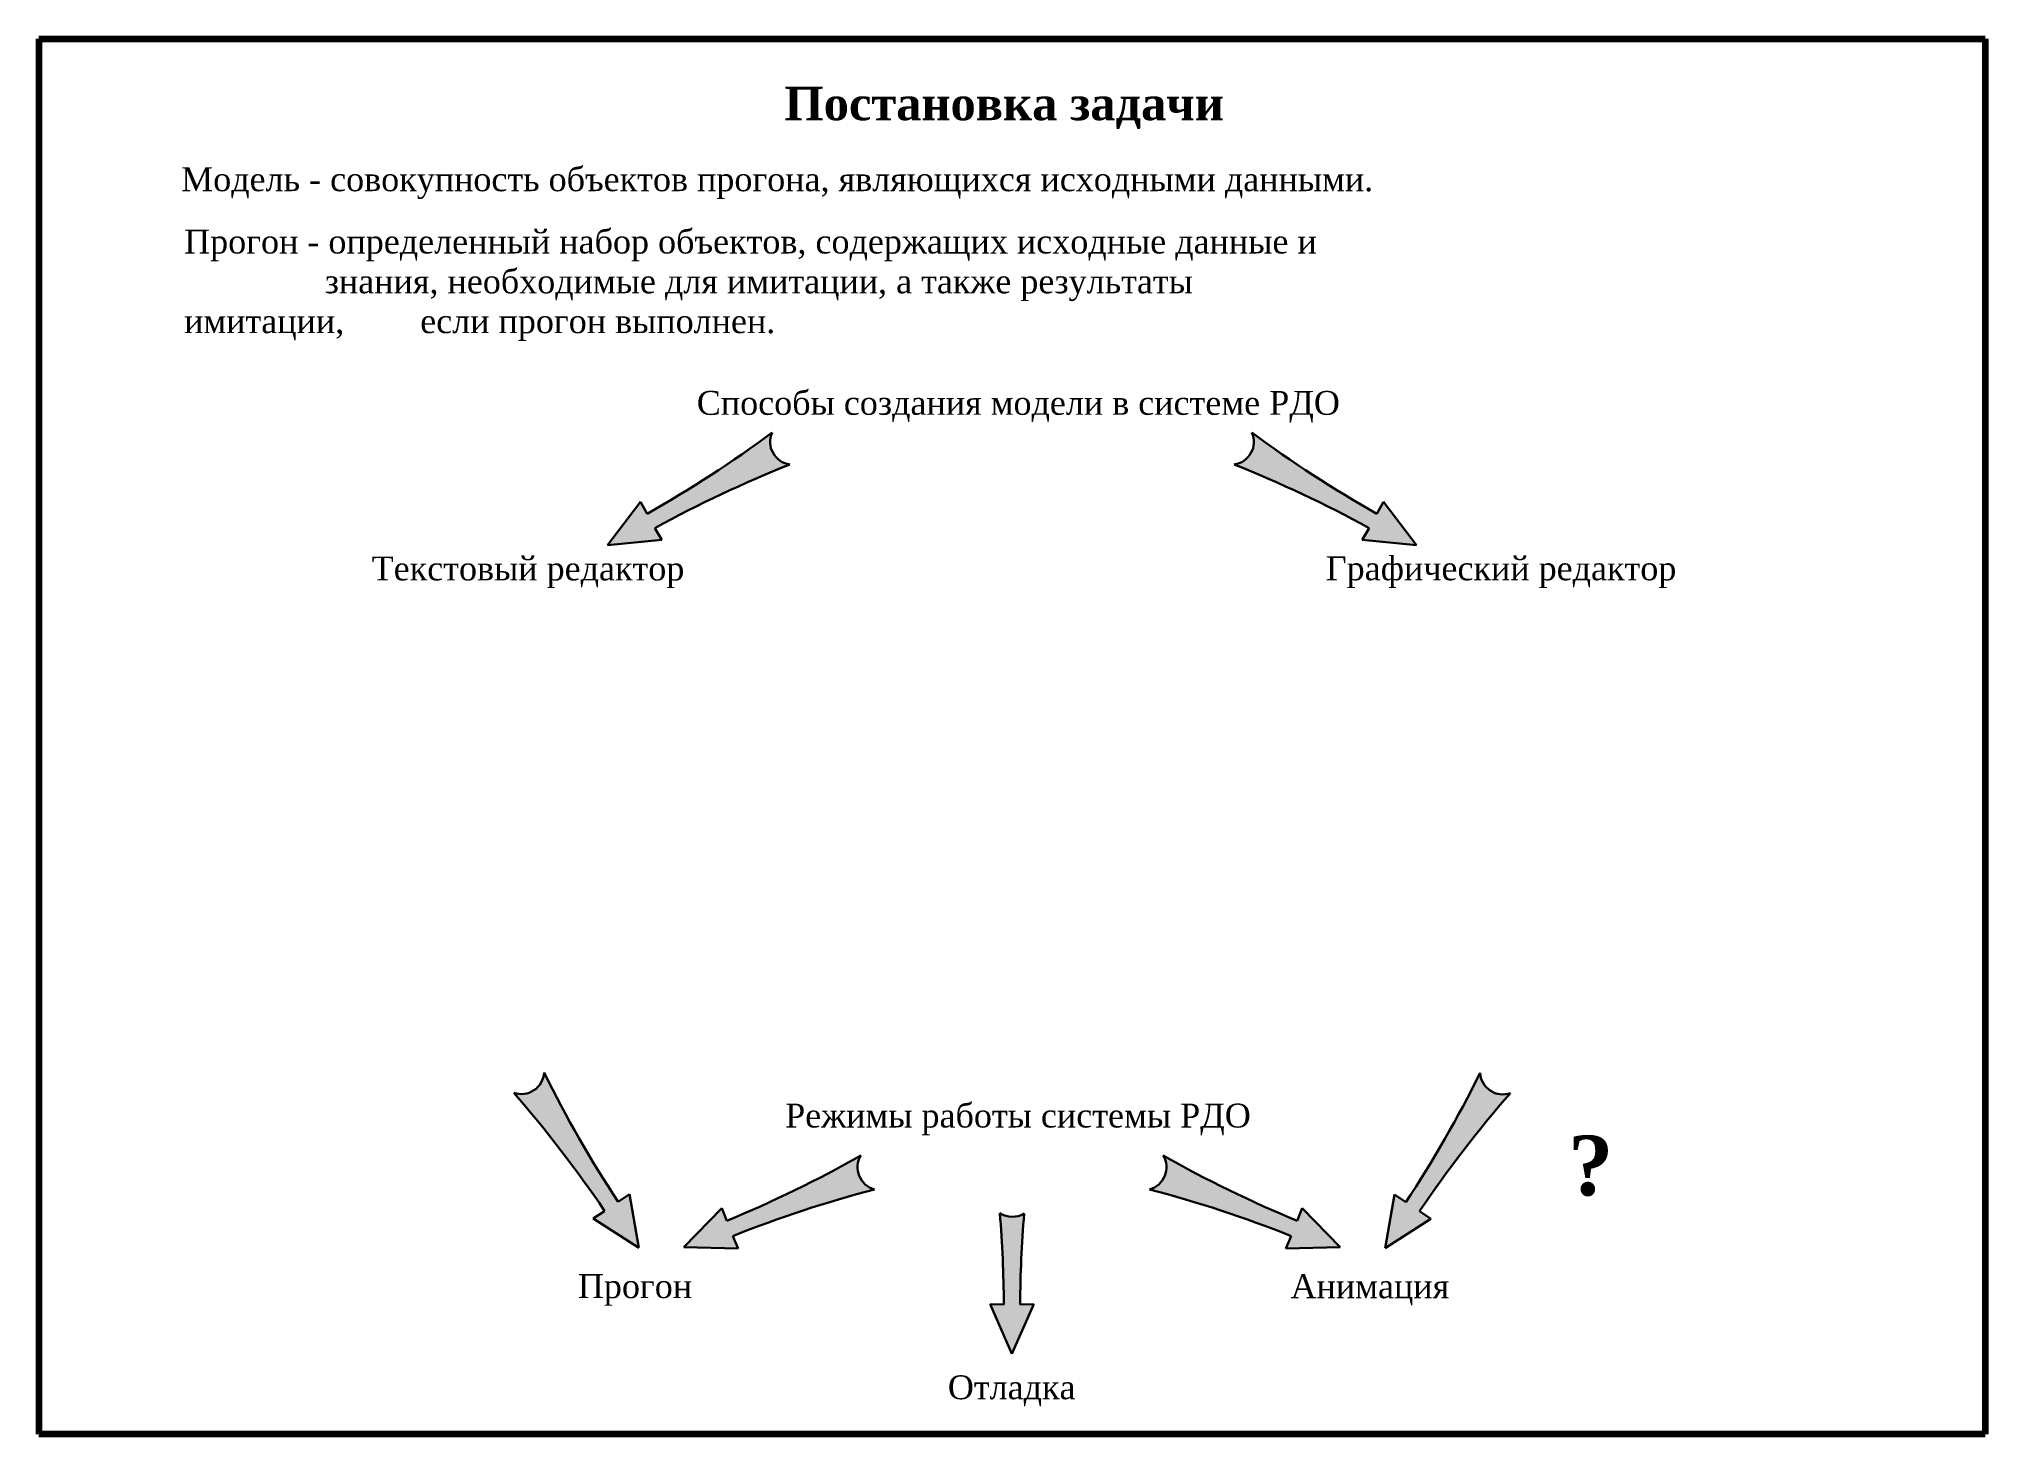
# Paper-space layout 'ISO A1 Title Block' of a CAD drawing. Header units: millimetres. Extents: x 20 to 835, y 5 to 589.
import ezdxf

# ---------------------------------------------------------------- set-up
doc = ezdxf.new("R2010")
doc.units = ezdxf.units.MM
doc.styles.add('ISO Proportional', font='isocpeui.ttf', dxfattribs={"height": 5})

psp = doc.layouts.new('ISO A1 Title Block')

# ---------------------------------------------------------------- hatches: boundary and pattern name
h = psp.add_hatch(color=256)
h.set_gradient(color1=(214, 214, 214), color2=(214, 214, 214), tint=1)
edge = h.paths.add_edge_path()
edge.add_arc((27.22930321158901, 829.2204999492917), 503.9072374578102, 299.4080735392299, 306.5115074109202)
edge.add_arc((335.7706924730148, 420.3185063919238), 9.553650373833744, 155.9534361929817, 262.2136409012862)
edge.add_arc((520.4313123271156, -57.4880284081636), 503.9072374578104, 111.6555696832667, 118.7590035549504)
edge.add_line((277.9881700672961, 384.2628365978337), (280.8125444424725, 379.3070151419037))
edge.add_line((280.8125444424725, 379.3070151419037), (258.165839046681, 377.1533981258647))
edge.add_line((258.165839046681, 377.1533981258647), (271.9404004237072, 395.2578945399075))
edge.add_line((271.9404004237072, 395.2578945399075), (274.661116060259, 390.2444163720853))
edge = h.paths.add_edge_path()
edge.add_arc((827.770696788411, 829.2204999492917), 503.9072374578102, 233.48849258908, 240.5919264607699)
edge.add_line((580.338883939741, 390.2444163720853), (583.0595995762928, 395.2578945399075))
edge.add_line((583.0595995762928, 395.2578945399075), (596.834160953319, 377.1533981258647))
edge.add_line((596.834160953319, 377.1533981258647), (574.1874555575275, 379.3070151419037))
edge.add_line((574.1874555575275, 379.3070151419037), (577.0118299327039, 384.2628365978337))
edge.add_arc((334.5686876728844, -57.4880284081636), 503.9072374578104, 61.24099644504953, 68.3444303167332)
edge.add_arc((519.2293075269852, 420.3185063919238), 9.553650373833744, 277.7863590987138, 384.0465638070184)
edge = h.paths.add_edge_path()
edge.add_line((427.4718691543935, 38.52078318317005), (418.3570088649165, 59.36378328965314))
edge.add_line((418.3570088649165, 59.36378328965314), (424.0608114523181, 59.30138971499831))
edge.add_arc((-79.83981316098482, 56.71982494052007), 503.9072374578101, 0.2935330198708412, 4.639294196380972)
edge.add_arc((427.6266083382643, 105.4850044188017), 9.553650373833742, 236.9508355957383, 301.2179266260575)
edge.add_arc((934.8029489212936, 56.17081539551417), 503.9072374578103, 175.3166017768265, 179.6444630355893)
edge.add_line((430.905413065663, 59.29768619316967), (436.6092798338357, 59.35390723144381))
edge.add_line((436.6092798338357, 59.35390723144381), (427.4718691543935, 38.52078318317005))
edge = h.paths.add_edge_path()
edge.add_line((290.0919766689813, 83.25128831841864), (305.9635932574993, 99.54862302083629))
edge.add_line((305.9635932574993, 99.54862302083629), (308.0552072429346, 94.24179648795057))
edge.add_arc((115.7752035844292, 560.0216845847284), 503.9072374578101, 292.4314727127206, 299.5349065844051)
edge.add_arc((372.3652373492766, 116.6706004593879), 9.553650373833742, 148.9768353664694, 255.2370400747769)
edge.add_arc((497.6223146721763, -380.0277927362142), 503.9072374578103, 104.6789688567554, 111.7824027284412)
edge.add_line((310.6310806934466, 87.90038805382312), (312.832589125532, 82.63820052983023))
edge.add_line((312.832589125532, 82.63820052983023), (290.0919766689813, 83.25128831841864))
edge = h.paths.add_edge_path()
edge.add_line((271.2671974316313, 82.97071856411222), (267.3005289886651, 105.3710951903907))
edge.add_line((267.3005289886651, 105.3710951903907), (262.5877200975995, 102.1575785387298))
edge.add_arc((683.4256165338784, 379.3181256688169), 503.9072374578099, 206.2651538303859, 213.3685877020822, ccw=False)
edge.add_arc((222.0049436874724, 156.8555627677071), 9.553650373833737, 250.56302034002601, 356.8232250483266, ccw=False)
edge.add_arc((-160.7783034422786, -183.5495120172784), 503.9072374578101, 34.01765768636051, 41.121091558045975, ccw=False)
edge.add_line((256.892868935598, 98.36057245444101), (252.1142592233275, 95.24574563228781))
edge.add_line((252.1142592233275, 95.24574563228781), (271.2671974316313, 82.97071856411222))
edge = h.paths.add_edge_path()
edge.add_arc((482.6347626507234, 116.6706004593879), 9.553650373833742, 284.7629599252231, 391.0231646335305)
edge.add_arc((739.2247964155708, 560.0216845847284), 503.9072374578101, 240.465093415595, 247.5685272872793)
edge.add_line((546.9447927570654, 94.24179648795057), (549.0364067425007, 99.54862302083629))
edge.add_line((549.0364067425007, 99.54862302083629), (564.9080233310187, 83.25128831841864))
edge.add_line((564.9080233310187, 83.25128831841864), (542.167410874468, 82.63820052983023))
edge.add_line((542.167410874468, 82.63820052983023), (544.3689193065534, 87.90038805382312))
edge.add_arc((357.3776853278237, -380.0277927362142), 503.9072374578103, 68.21759727155879, 75.32103114324454)
edge = h.paths.add_edge_path()
edge.add_line((583.7429310032949, 82.86618706708623), (587.7245856079392, 105.2639047665497))
edge.add_line((587.7245856079392, 105.2639047665497), (592.4352434297673, 102.0472357130321))
edge.add_arc((171.7828764068486, 379.489283860708), 503.90723745781, 326.5930783555435, 333.6965122272333)
edge.add_arc((633.0546066324014, 156.7180556527431), 9.553650373833738, 183.1384410092976, 289.3986457176025)
edge.add_arc((1015.610018896, -183.9430453998945), 503.9072374578102, 138.8405744995827, 145.9440083712634)
edge.add_line((598.1275529171107, 98.24642031870212), (602.9040775741882, 95.12839704833678))
edge.add_line((602.9040775741882, 95.12839704833678), (583.7429310032949, 82.86618706708623))

# ---------------------------------------------------------------- linework, layer by layer
at = {"lineweight": 100}
for p, q in [((20, 589), (20, 4.999999999999996)), ((20, 589), (835, 589)), ((835, 589), (835, 5)), ((835, 5), (20, 5))]:
    psp.add_line(p, q, dxfattribs=at)
at = {"lineweight": 30}
for p, q in [((258.165839046681, 377.1533981258647), (271.9404004237072, 395.2578945399075)), ((271.9404004237072, 395.2578945399075), (274.661116060259, 390.2444163720853)), ((583.0595995762928, 395.2578945399075), (580.338883939741, 390.2444163720853)), ((596.834160953319, 377.1533981258647), (583.0595995762928, 395.2578945399075)), ((280.8125444424725, 379.3070151419037), (277.9881700672961, 384.2628365978337)), ((574.1874555575275, 379.3070151419037), (577.0118299327039, 384.2628365978337)), ((258.165839046681, 377.1533981258647), (280.8125444424725, 379.3070151419037)), ((596.834160953319, 377.1533981258647), (574.1874555575275, 379.3070151419037)), ((252.1142592233275, 95.24574563228781), (256.892868935598, 98.36057245444101)), ((267.3005289886651, 105.3710951903907), (262.5877200975995, 102.1575785387298)), ((271.2671974316313, 82.97071856411222), (267.3005289886651, 105.3710951903907)), ((290.0919766689813, 83.25128831841864), (305.9635932574993, 99.54862302083629)), ((305.9635932574993, 99.54862302083629), (308.0552072429346, 94.24179648795057)), ((549.0364067425007, 99.54862302083629), (546.9447927570654, 94.24179648795057)), ((564.9080233310187, 83.25128831841864), (549.0364067425007, 99.54862302083629)), ((583.7429310032949, 82.86618706708623), (587.7245856079392, 105.2639047665497)), ((587.7245856079392, 105.2639047665497), (592.4352434297673, 102.0472357130321)), ((602.9040775741882, 95.12839704833678), (598.1275529171107, 98.24642031870212)), ((271.2671974316313, 82.97071856411222), (252.1142592233275, 95.24574563228781)), ((583.7429310032949, 82.86618706708623), (602.9040775741882, 95.12839704833678)), ((290.0919766689813, 83.25128831841864), (312.832589125532, 82.63820052983023)), ((312.832589125532, 82.63820052983023), (310.6310806934466, 87.90038805382312)), ((542.167410874468, 82.63820052983023), (544.3689193065534, 87.90038805382312)), ((564.9080233310187, 83.25128831841864), (542.167410874468, 82.63820052983023)), ((427.4718691543935, 38.52078318317005), (418.3570088649165, 59.36378328965314)), ((418.3570088649165, 59.36378328965314), (424.0608114523181, 59.30138971499831)), ((427.4718691543935, 38.52078318317005), (436.6092798338357, 59.35390723144381)), ((436.6092798338357, 59.35390723144381), (430.905413065663, 59.29768619316967))]:
    psp.add_line(p, q, dxfattribs=at)
psp.add_line((20, 5), (20, 5))
for centre, radius, start, end in [((27.22930321158901, 829.2204999492917), 503.9072374578102, 299.4080735392299, 306.5115074109202), ((335.7706924730148, 420.3185063919238), 9.553650373833744, 155.9534361929817, 262.2136409012862), ((519.2293075269852, 420.3185063919238), 9.553650373833744, 277.7863590987138, 24.04656380701844), ((827.770696788411, 829.2204999492917), 503.9072374578102, 233.48849258908, 240.5919264607699), ((520.4313123271156, -57.4880284081636), 503.9072374578104, 111.6555696832667, 118.7590035549504), ((334.5686876728844, -57.4880284081636), 503.9072374578104, 61.24099644504953, 68.3444303167332), ((222.0049436874724, 156.8555627677071), 9.553650373833737, 250.563020340026, 356.8232250483266), ((683.4256165338784, 379.3181256688169), 503.9072374578099, 206.2651538303859, 213.3685877020822), ((171.7828764068486, 379.489283860708), 503.90723745781, 326.5930783555435, 333.6965122272333), ((633.0546066324014, 156.7180556527431), 9.553650373833738, 183.1384410092976, 289.3986457176025), ((-160.7783034422786, -183.5495120172784), 503.9072374578101, 34.01765768636044, 41.121091558046), ((1015.610018896, -183.9430453998945), 503.9072374578102, 138.8405744995827, 145.9440083712634), ((115.7752035844292, 560.0216845847284), 503.9072374578101, 292.4314727127206, 299.5349065844051), ((372.3652373492766, 116.6706004593879), 9.553650373833742, 148.9768353664694, 255.2370400747769), ((482.6347626507234, 116.6706004593879), 9.553650373833742, 284.7629599252231, 31.02316463353057), ((739.2247964155708, 560.0216845847284), 503.9072374578101, 240.465093415595, 247.5685272872793), ((497.6223146721763, -380.0277927362142), 503.9072374578103, 104.6789688567554, 111.7824027284412), ((357.3776853278237, -380.0277927362142), 503.9072374578103, 68.21759727155879, 75.32103114324454), ((-79.83981316098482, 56.71982494052007), 503.9072374578101, 0.2935330198708412, 4.639294196380972), ((427.6266083382643, 105.4850044188017), 9.553650373833742, 236.9508355957383, 301.2179266260575), ((934.8029489212936, 56.17081539551417), 503.9072374578103, 175.3166017768265, 179.6444630355893)]:
    psp.add_arc(centre, radius, start, end, dxfattribs=at)

# ---------------------------------------------------------------- texts
at = {"attachment_point": 1, "style": 'ISO Proportional'}
for s, width, insert, char_height in [('{\\fTimes New Roman|b1|i0|c204|p18;Постановка задачи}', 187.1374664439527, (332.2045983430862, 568.96793424159), 14), ('{\\fTimes New Roman|b0|i0|c204|p18;Модель - совокупность объектов прогона, являющихся исходными данными.}', 502.7863310150237, (79.55827159507044, 535.2693732544068), 10), ('{\\fTimes New Roman|b0|i0|c204|p18;Прогон - определенный набор объектов, содержащих исходные данные и ^I^I     знания, необходимые для имитации, а также результаты имитации, ^I     если прогон выполнен.}', 483.4437876437096, (80.80128395635893, 509.1829759559747), 10), ('{\\fTimes New Roman|b0|i0|c204|p18;Способы создания модели в системе РДО}', 269.8447839570822, (295.4951250508516, 441.6534805657339), 10), ('{\\fTimes New Roman|b0|i0|c204|p18;Текстовый редактор}', 152.0583394671197, (159.3453291831092, 372.3442599199989), 10), ('{\\fTimes New Roman|b0|i0|c204|p18;Графический редактор}', 152.0583394671197, (558.8981187609352, 372.4043960688304), 10), ('\\pi19.907;{\\fTimes New Roman|b0|i0|c204|p18;Режимы работы системы РДО }', 229.6403263861948, (312.5924543675656, 143.3235098654926), 10), ('{\\fTimes New Roman|b1|i0|c0|p18;?}', 37.87430349715487, (660.4418304207838, 129.9806513070962), 25), ('{\\fTimes New Roman|b0|i0|c204|p18;Прогон}', 56.88893459198732, (245.6892859145923, 71.94351548610548), 10), ('\\pi7.0065;{\\fTimes New Roman|b0|i0|c204|p18;Анимация}', 78.5263983773533, (537.1342187510186, 71.86883413019378), 10), ('{\\fTimes New Roman|b0|i0|c204|p18;Отладка}', 54.23817407780371, (400.636845356511, 29.5839438195331), 10)]:
    psp.add_mtext_dynamic_manual_height_columns(s, width=width, gutter_width=25, heights=[0], dxfattribs=dict(at, insert=insert, char_height=char_height))

doc.saveas('drawing.dxf')
